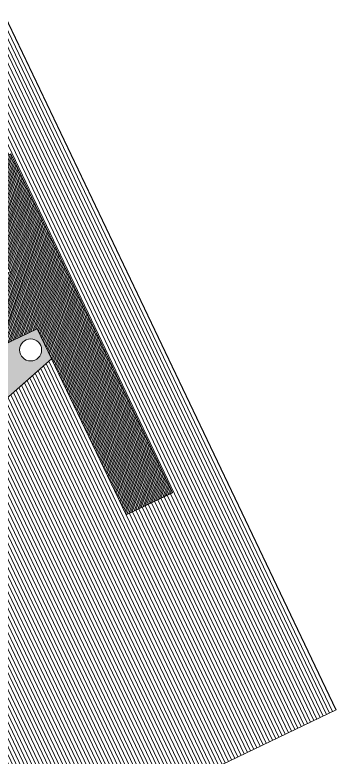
# Model space of a CAD drawing. Header units: metres. Extents: x 679304 to 680626, y 2747329 to 2750056.
# Drawn here: x 679496.45 to 679498.64, y 2747422.58 to 2747427.62 of the extents above; entities that cross this region are included whole.
import ezdxf

# ---------------------------------------------------------------- set-up
doc = ezdxf.new("R2010")
doc.units = ezdxf.units.M
for name, color, linetype, lineweight in [('02-L-projecció', 6, 'Continuous', 5), ('02-L-seccionat', 4, 'Continuous', 5), ('3-TR Formigó', 252, 'Continuous', 0), ('3-TR terra compactada', 45, 'Continuous', 0)]:
    doc.layers.add(name, color=color, linetype=linetype, lineweight=lineweight)
doc.layers.add('3-TR grava', color=251, linetype='Continuous', lineweight=5, true_color=0x666666)

# ---------------------------------------------------------------- blocks, each defined once
blk = doc.blocks.new('Font')
at = {"layer": '3-TR Formigó'}
h = blk.add_hatch(dxfattribs=at)
h.set_pattern_fill('ANSI31', color=256, scale=0.003, angle=90, style=0)
h.set_pattern_definition([(134.9999999999999, (-0.1498825298622251, -9.75), (-0.0067351920908019, -0.0067351920908019), [])])
h.paths.add_polyline_path([(2.851663700770586, -11.39002051204443), (2.131573131307959, -11.39002051204443), (2.131578128784894, -9.010067130904645), (1.70158264087513, -9.0100663586054), (1.701573646627366, -11.39002120960504), (0.3015535650774836, -11.389789392706), (0.3015535655431449, -11.73978938534856), (2.851663700304925, -11.74002094520256)])
at = {"layer": '3-TR grava'}
h = blk.add_hatch(dxfattribs=at)
h.set_pattern_fill('GRAVEL', color=256, scale=0.0025, angle=-65.4594079214056)
h.set_pattern_definition([(162.5533795785943, (0.076753115747124, -0.0152160353027284), (-0.7308664413105133, 0.2247454003224838), [0.008543036, -0.8457620909891245]), (119.5103330785944, (0.0686030723154545, -0.0126546821556986), (0.3742512880765163, -0.6667924889896533), [0.014660118, -1.451351222338099]), (67.05103917859438, (0.0613817861303687, 0.0001035290770233), (-0.3716630592082972, -0.8677521653213357), [0.010337038, -1.023368069852498]), (201.8142810785943, (0.036654977593571, 0.016037950757891), (1.181651354603073, 0.469715154284662), [0.013350113, -1.321660935643449]), (227.3742462585944, (0.0242608264088631, 0.0110770594328642), (0.5612966858302837, 0.6053067655956634), [0.0130908425, -1.295995193633599]), (291.8142810785944, (0.0153956064023078, 0.0014448990114033), (-0.469715154284662, 1.181651354603073), [0.013350113, -1.321660935643448]), (332.2348325485944, (0.0203564972616732, -0.0109492531046271), (-0.9205000676641382, 0.487190799820997), [0.0176548415, -1.747827882856173]), (6.795920448594385, (0.0359786245971918, -0.019173732958734), (1.455422802273855, 0.1758798357438445), [0.016667988, -1.650131415047624]), (55.97015769859442, (0.0525295091792941, -0.017201354727149), (0.539938702261213, 0.804972327350752), [0.013395325, -1.326138642467799]), (109.7769503785944, (0.0600258712656796, -0.0061000175774097), (0.2323495932458332, -0.6617765230940461), [0.015292832, -0.7493484237499995]), (156.9380298785944, (0.054851399268955, 0.0082907900214195), (-0.9518899865877168, 0.403052978445805), [0.019776948, -1.957919312804424]), (73.35466690859441, (0.0621875505894423, -0.0414120203349739), (0.1619655624356715, 0.5625907985248244), [0.0067501135, -0.6682641456085995]), (106.0098264785943, (0.0641211057081819, -0.0349447340704501), (0.2273336257813093, -0.8036782145792248), [0.0128420495, -1.271365974925998]), (159.5405920785943, (0.0605792314745486, -0.0226007415913046), (-0.057763870166264, -0.0263739512287361), [0.0089802335, -0.0808223277107]), (137.7391825885944, (0.065664719324559, -0.0153923965990544), (0.2473974964595234, -0.2360714483909446), [0.004836033, -0.4787655592223496]), (226.3420015685944, (0.0620856266468763, -0.0121401441283524), (0.1469176592604953, 0.1368857238627072), [0.0068391405, -0.3351188247499998]), (325.5043486085944, (0.0573641979135573, -0.0170880942605436), (0.194649594014311, -0.120543708048443), [0.0111079915, -0.3591574538227498]), (96.10564325859436, (0.0665190387517214, -0.0233790189959109), (-0.0050159677013599, -0.1419016915615013), [0.0080321785, -0.1927724529206999]), (310.9301324125944, (0.0467887348495424, 0.0213629005011171), (0.4370311227861185, -0.4985168479763861), [0.0112522, -1.113970666813473]), (4.886768018594397, (0.0541605008766055, 0.0128617403097451), (-0.740898376745933, -0.0590579828264783), [0.0094399735, -0.9345553919549991]), (227.7391825885943, (0.078071812633425, -0.0181042288895697), (0.236071448391113, 0.2473974964597082), [0.0096720025, -0.4739295897223496]), (278.1510517485945, (0.0715673081576824, -0.0252624140121043), (-0.090447901834502, 0.6567605553424389), [0.0112522, -1.113970666813499]), (273.9845468585944, (0.0109751354902983, 0.005011050729081), (-0.0163420158111444, 0.3415672532887591), [0.01085088, -0.5316933578276493]), (229.3157326785944, (0.0117291351780296, -0.0058136056177318), (0.5035328153719132, 0.5789328146197839), [0.009091803, -0.9000898345179994]), (1.34200156859438, (0.0205716826021671, -0.0450558187440038), (0.3415672532877387, 0.0163420158326072), [0.0096720025, -0.4739295897223495]), (311.8946167185944, (0.0302410610020161, -0.0448292980436236), (-0.5739168466802447, 0.6454345072093444), [0.0106445685, -1.053809399504999]), (3.98454685859438, (0.0076484456658363, -0.0167515226639807), (-0.3415672532888743, -0.0163420158087717), [0.00542544, -0.5371187978276494]), (35.85052455259439, (0.0189892454072833, -0.0415899865329266), (0.204681529436305, 0.1632596750812058), [0.003237865, -0.3205498741131497]), (100.5043486105944, (0.0216136989183724, -0.0396936503238976), (0.0213579835199401, -0.1996655617274969), [0.0130908425, -0.2487263647267248]), (120.5495980385944, (0.0192271019332111, -0.026822178857401), (0.321503382482428, -0.5512647504169875), [0.012131675, -1.201034121583424]), (238.2306596085944, (0.0521654500626028, -0.019461749587208), (0.0891537890961093, 0.1105117726299222), [0.009158097, -0.2197944089919999]), (287.6978186685944, (0.0473437011241913, -0.0272477334365249), (0.3328294306101221, -1.034733695266432), [0.015988919, -1.582900226625772]), (355.4859879785943, (0.0522042727097869, -0.0424799197353423), (-0.5098428960780156, 0.0464378220719187), [0.006537706, -0.6472348079527495]), (24.54059207859437, (0.0587217183783651, -0.0429944577626884), (0.031389918937525, 0.0841378213949922), [0.00381, -0.05969]), (54.7970292385944, (0.0204325402155519, -0.0248756827786565), (-0.2988512862779227, -0.4156731392452753), [0.008821674, -0.8733485193299996]), (342.5533795785944, (0.0255180280655623, -0.0176673377864063), (0.7308664413097111, -0.2247454003250359), [0.017086072, -0.8372190549891243]), (294.5405920785944, (0.0418181121349335, -0.0227900438476354), (0.0841378213949922, -0.031389918937525), [0.01651, -0.04699]), (259.8454385785944, (0.0486753406003118, -0.0378086506389082), (-0.1406075784639759, -0.7622563603398059), [0.010040239, -0.9939829181034994]), (188.5951961785943, (0.0469052046537399, -0.0476916087791324), (-0.257429431892943, -0.0477319347531757), [0.009245727, -0.4530412509692998]), (142.1865674385944, (0.0377633050084114, -0.0490734074264765), (-1.078743774950314, 0.8337740209468908), [0.0150536275, -1.490311610573448]), (109.9666708185944, (0.0258707497268915, -0.039844129467383), (-0.2850974958072774, 0.7773042633900631), [0.0159257365, -1.576646161405998])])
h.paths.add_polyline_path([(1.701576348859816, -9.474120387341827), (0.9323646500706672, -9.46821099333465), (1.476374282035976, -11.38998383330181), (1.701573132071644, -11.39002108084969)])
h.paths.add_polyline_path([(1.667609731201082, -11.28740467038005, -1), (1.517609730362892, -11.28740467038005, -1)], flags=16)
at = {"layer": '3-TR terra compactada'}
h = blk.add_hatch(dxfattribs=at)
h.set_pattern_fill('LINE', color=256, scale=0.0075, style=0)
h.set_pattern_definition([(1.59e-14, (-1.59297476010397, -12.35290337726474), (0, 0.0238125), [])])
h.paths.add_polyline_path([(-1.508625563699752, -9.449458322487772), (-1.508420270401984, -12.1077984967269), (6.136786825489252, -12.10779849579558), (6.134235821664333, -10.30894258804619), (5.854505203664302, -10.30698392656631), (5.777416309341788, -10.10637657577172), (2.851663700770586, -10.08339424803853), (2.851663700304925, -11.3900205376558), (2.851663700304925, -11.74002094520256), (0.3014938957057893, -11.74002108070999), (0.3016131347976625, -11.38985263765789), (1.476384826935827, -11.39002108108252), (0.9323646500706672, -9.46821099333465)])
at = {"layer": '02-L-projecció'}
blk.add_lwpolyline([(-1.508625563699752, -9.449458322487772), (-1.508420270401984, -12.1077984967269), (6.136786825489252, -12.10779849579558), (6.134235821664333, -10.30894258804619), (5.854505203664302, -10.30698392656631), (5.777416309341788, -10.10637657577172), (2.851663700770586, -10.08339424803853), (2.851663700304925, -11.3900205376558), (2.851663700304925, -11.74002094520256), (0.3014938957057893, -11.74002108070999), (0.3016131347976625, -11.38985263765789), (1.476384826935827, -11.39002108108252), (0.9323646500706672, -9.46821099333465)], close=True, dxfattribs=at)
at = {"layer": '02-L-seccionat'}
blk.add_lwpolyline([(2.131572617217898, -9.010066719260067), (2.131572617217898, -11.39002048643306), (2.851663700304925, -11.3900205376558), (2.851663700304925, -11.74002094520256), (0.3015535655431449, -11.73978938534856), (0.3015535655431449, -11.38978952122852), (1.701573132071644, -11.39002108084969), (1.701577127445489, -9.010066770482808), (2.131572617217898, -9.010066719260067)], dxfattribs=at)
blk.add_circle((1.592609730549156, -11.28740467038005), 0.075, dxfattribs=at)

msp = doc.modelspace()

# ---------------------------------------------------------------- block references
at = {"rotation": 115.557582896045}
msp.add_blockref('Font', (679487.0654881513, 2747419.041906541), dxfattribs=at)

doc.saveas('drawing.dxf')
